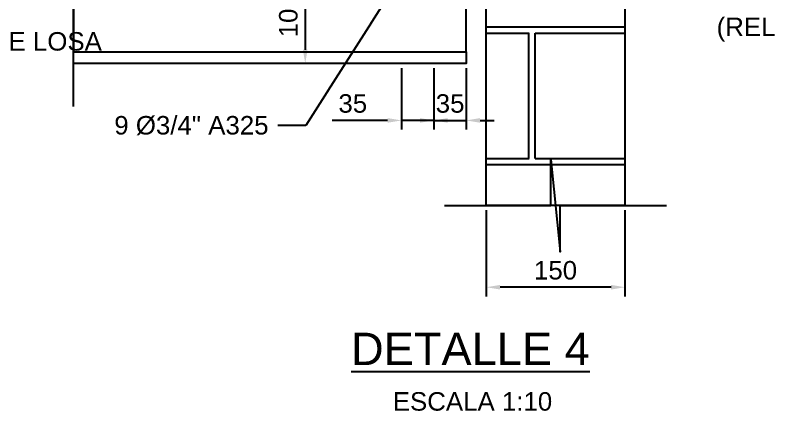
# Model space of a CAD drawing. Header units: millimetres. Extents: x -241278 to 318497, y -110515 to 29234.
# Drawn here: x -27872 to -27056, y -43250 to -42822 of the extents above; entities that cross this region are included whole.
import ezdxf
from ezdxf import colors
from ezdxf.entities.mleader import LeaderData, LeaderLine
from ezdxf.enums import TextEntityAlignment as Align
from ezdxf.math import Vec2, Vec3

# ---------------------------------------------------------------- set-up
doc = ezdxf.new("R2010")
doc.units = ezdxf.units.MM
doc.header["$LTSCALE"] = 0.1
for name, color, linetype in [('EE-TEXTO 1', 4, 'Continuous'), ('EE-TEXTO 2', 2, 'Continuous'), ('SIM-ARM 700x3-8x300x1-2', 66, 'Continuous'), ('SIM-COTAS', 1, 'Continuous'), ('SIM-MAMPOSTERIA', 150, 'Continuous')]:
    doc.layers.add(name, color=color, linetype=linetype)
doc.styles.add('ARIAL EE', font='arial.ttf')
doc.styles.get("Standard").update_dxf_attribs({"font": 'arial.ttf'})
doc.dimstyles.new('EE 1_STANDAR', dxfattribs={"dimtxt": 2, "dimasz": 1.5, "dimexe": 1, "dimexo": 0.5, "dimgap": 0.8, "dimtad": 1, "dimdec": 0, "dimdsep": 46, "dimtxsty": 'Standard', "dimcen": 0.09, "dimclrd": 256, "dimclre": 256, "dimclrt": 2, "dimadec": 0, "dimazin": 0, "dimtfac": 1, "dimtdec": 0, "dimtix": 1, "dimtmove": 0, "dimatfit": 2, "dimfxl": 1, "dimtolj": 1, "dimlwd": -1, "dimlwe": -1, "dimarcsym": 1})

# ---------------------------------------------------------------- blocks, each defined once
blk = doc.blocks.new('*D155')
at = {"layer": 'SIM-COTAS', "transparency": 16777216}
for p, q in [((-27362.92, -43033.11), (-27362.92, -43126.44)), ((-27212.92, -43033.11), (-27212.92, -43126.44)), ((-27227.92, -43116.44), (-27347.92, -43116.44))]:
    blk.add_line(p, q, dxfattribs=at)
for points in [[(-27347.92, -43113.94), (-27347.92, -43118.94), (-27362.92, -43116.44)], [(-27227.92, -43113.94), (-27227.92, -43118.94), (-27212.92, -43116.44)]]:
    blk.add_solid(points, dxfattribs=at)
at = {"layer": 'SIM-COTAS', "color": 2, "transparency": 16777216, "insert": (-27287.92, -43098.23), "char_height": 20, "attachment_point": 5}
blk.add_mtext('\\A1;150', dxfattribs=at)
blk = doc.blocks.new('*D161')
at = {"layer": 'SIM-COTAS', "transparency": 16777216}
for p, q in [((-27459.42, -42771.02), (-27568.53, -42771.02)), ((-27558.53, -42786.02), (-27558.53, -42859.52)), ((-27483.98, -42874.52), (-27568.53, -42874.52))]:
    blk.add_line(p, q, dxfattribs=at)
for points in [[(-27561.03, -42786.02), (-27556.03, -42786.02), (-27558.53, -42771.02)], [(-27561.03, -42859.52), (-27556.03, -42859.52), (-27558.53, -42874.52)]]:
    blk.add_solid(points, dxfattribs=at)
at = {"layer": 'SIM-COTAS', "color": 2, "transparency": 16777216, "insert": (-27576.74, -42822.77), "char_height": 20, "attachment_point": 5, "rotation": 90}
blk.add_mtext('\\A1;104', dxfattribs=at)
blk = doc.blocks.new('*D164')
at = {"layer": 'SIM-COTAS', "transparency": 16777216}
for p, q in [((-27454.42, -42879.52), (-27454.42, -42945.98)), ((-27419.4, -42879.52), (-27419.4, -42945.98)), ((-27469.42, -42935.98), (-27529.51, -42935.98)), ((-27419.4, -42935.98), (-27454.42, -42935.98)), ((-27404.4, -42935.98), (-27389.4, -42935.98))]:
    blk.add_line(p, q, dxfattribs=at)
for points in [[(-27469.42, -42933.48), (-27469.42, -42938.48), (-27454.42, -42935.98)], [(-27404.4, -42933.48), (-27404.4, -42938.48), (-27419.4, -42935.98)]]:
    blk.add_solid(points, dxfattribs=at)
at = {"layer": 'SIM-COTAS', "color": 2, "transparency": 16777216, "insert": (-27507.12, -42917.77), "char_height": 20, "attachment_point": 5}
blk.add_mtext('\\A1;35', dxfattribs=at)
blk = doc.blocks.new('*D165')
at = {"layer": 'SIM-COTAS', "transparency": 16777216}
for p, q in [((-27419.4, -42879.52), (-27419.4, -42945.98)), ((-27384.42, -42879.52), (-27384.42, -42945.98)), ((-27434.4, -42935.98), (-27449.4, -42935.98)), ((-27419.4, -42935.98), (-27384.42, -42935.98)), ((-27369.42, -42935.98), (-27354.42, -42935.98))]:
    blk.add_line(p, q, dxfattribs=at)
for points in [[(-27434.4, -42933.48), (-27434.4, -42938.48), (-27419.4, -42935.98)], [(-27369.42, -42933.48), (-27369.42, -42938.48), (-27384.42, -42935.98)]]:
    blk.add_solid(points, dxfattribs=at)
at = {"layer": 'SIM-COTAS', "color": 2, "transparency": 16777216, "insert": (-27401.91, -42917.77), "char_height": 20, "attachment_point": 5}
blk.add_mtext('\\A1;35', dxfattribs=at)
blk = doc.blocks.new('TÍTULO')
at = {"layer": 'EE-TEXTO 1', "style": 'ARIAL EE'}
blk.add_attdef('%%UTÍTULO', text='', height=3.5, dxfattribs=at).set_placement((0, 0), align=Align.MIDDLE_CENTER)
at = {"layer": 'EE-TEXTO 2', "style": 'ARIAL EE'}
for tag, p in [('SUBTÍTULO', (0, -4.24)), ('ESCALA', (0, -5.706))]:
    blk.add_attdef(tag, text='', height=2, dxfattribs=at).set_placement(p, align=Align.MIDDLE_CENTER)

msp = doc.modelspace()

# ---------------------------------------------------------------- linework, layer by layer
at = {"layer": 'SIM-COTAS'}
msp.add_lwpolyline([(-27407.92, -43028.11), (-27292.92, -43028.11), (-27292.92, -42978.11), (-27282.92, -43078.11), (-27282.92, -43028.11), (-27167.92, -43028.11)], dxfattribs=at)

# ---------------------------------------------------------------- block references
ref = msp.add_blockref('TÍTULO', (-27374.55, -43235.61), dxfattribs=dict(at, xscale=10, yscale=10, zscale=10))
ref.add_attrib('ESCALA1:100', 'ESCALA 1:10', dxfattribs={"layer": 'EE-TEXTO 2', "height": 20, "style": 'ARIAL EE'}).set_placement((-27377.73, -43249.97), align=Align.CENTER)
ref.add_attrib('%%UVISTAENPLANTA', '%%UDETALLE 4', dxfattribs={"layer": 'EE-TEXTO 1', "height": 35, "style": 'ARIAL EE'}).set_placement((-27379.97, -43200.62), align=Align.CENTER)

# ---------------------------------------------------------------- dimensions: what is measured, and where the dimension line sits
dim = msp.add_linear_dim(base=(-27362.92, -43116.44), p1=(-27212.92, -43028.11), p2=(-27362.92, -43028.11), dimstyle='EE 1_STANDAR', dxfattribs=at)
dim.commit()
dim.dimension.update_dxf_attribs({"geometry": '*D155', "text_midpoint": (-27287.92, -43098.23)})

# ---------------------------------------------------------------- leaders
at = {"layer": 'SIM-COTAS', "linetype": 'Continuous'}
ml = msp.add_multileader_mtext('Standard', dxfattribs=at)
ml.set_content('{\\C2;MURO FOSO DE ESCALERAS O SOPORTE LOSA\\P(RELLENAR CELDAS)}', color=256)
ml.set_leader_properties()
ml.build(insert=Vec2(0, 0))
ml.multileader.update_dxf_attribs({"dogleg_length": 0.0025, "arrow_head_size": 20, "scale": 10})
ctx = ml.context
ctx.base_point, ctx.scale, ctx.char_height, ctx.arrow_head_size, ctx.landing_gap_size, ctx.plane_origin = Vec3(-28438.83, -42853.38), 10, 20, 20, 10, Vec3(-58173.05, -36618.76)
notes = []
notes.append((ctx, [(0, (1, 1, 0), (-28469.19, -42853.38), (1, 0), 30.37, [(0, [(-28527.98, -42822.56)], 0, [])])]))
ctx.mtext.insert, ctx.mtext.width, ctx.mtext.defined_height, ctx.mtext.flow_direction = Vec3(-28428.83, -42840.44), 300.8964, 84.57, 5
ctx.mtext.has_bg_fill, ctx.mtext.bg_color, ctx.mtext.bg_scale_factor, ctx.mtext.bg_transparency, ctx.mtext.use_window_bg_color = 1, -1027028792, 1.5, 0, 1
for ctx, leaders in notes:
    for number, flags, end, landing, length, lines in leaders:
        leader = LeaderData()
        leader.index, (leader.has_last_leader_line, leader.has_dogleg_vector, leader.attachment_direction) = number, flags
        leader.last_leader_point, leader.dogleg_vector, leader.dogleg_length = Vec3(end), Vec3(landing), length
        for number, points, colour, breaks in lines:
            line = LeaderLine()
            line.index, line.vertices, line.color, line.breaks = number, Vec3.list(points), colors.encode_raw_color(colour), breaks
            leader.lines.append(line)
        ctx.leaders.append(leader)

# ---------------------------------------------------------------- next in the draw order: hatches: boundary and pattern name
at = {"layer": 'SIM-MAMPOSTERIA'}
h = msp.add_hatch(dxfattribs=at)
h.set_pattern_fill('AR-B816C', color=256, scale=0.7)
h.set_pattern_definition([(0, (0, -454.09), (142.24, 142.24), [277.8125, -6.6675]), (0, (-142.24, -447.42), (142.24, 142.24), [277.8125, -6.6675]), (90, (0, -454.09), (-142.24, 142.24), [-148.9075, 135.5725]), (90, (-6.67, -454.09), (-142.24, 142.24), [-148.9075, 135.5725])])
h.paths.add_polyline_path([(-27362.92, -42521.02), (-27212.92, -42521.02), (-27212.92, -43028.11), (-27362.92, -43028.11)])

# ---------------------------------------------------------------- next in the draw order: linework, layer by layer
at = {"layer": 'SIM-ARM 700x3-8x300x1-2'}
for points in [[(-27808.94, -42861.82), (-27384.42, -42861.82), (-27384.42, -42187.22), (-27808.94, -42187.22)], [(-27808.94, -42861.82), (-27384.42, -42861.82), (-27384.42, -42874.52), (-27808.94, -42874.52)]]:
    msp.add_lwpolyline(points, close=True, dxfattribs=at)
at = {"layer": 'SIM-COTAS'}
msp.add_lwpolyline([(-27808.94, -42924.52), (-27808.94, -42529.52), (-27858.94, -42529.52), (-27758.94, -42519.52), (-27808.94, -42519.52), (-27808.94, -42124.52)], dxfattribs=at)
at = {"layer": 'SIM-MAMPOSTERIA'}
msp.add_lwpolyline([(-27362.92, -42521.02), (-27212.92, -42521.02), (-27212.92, -43028.11), (-27362.92, -43028.11)], close=True, dxfattribs=at)

# ---------------------------------------------------------------- next in the draw order: dimensions: what is measured, and where the dimension line sits
at = {"layer": 'SIM-COTAS'}
dim = msp.add_linear_dim(base=(-27558.52928568, -42874.52000779), p1=(-27454.42219621, -42771.02000779), p2=(-27478.97574094, -42874.52000779), angle=90, dimstyle='EE 1_STANDAR', dxfattribs=at)
dim.commit()
dim.dimension.update_dxf_attribs({"geometry": '*D161', "text_midpoint": (-27576.74074543, -42822.77000779)})
dim = msp.add_linear_dim(base=(-27419.4, -42935.98), p1=(-27454.42, -42874.52), p2=(-27419.4, -42874.52), dimstyle='EE 1_STANDAR', dxfattribs=at)
dim.commit()
dim.dimension.update_dxf_attribs({"geometry": '*D164', "text_midpoint": (-27507.12, -42935.98), "dimtype": 160})
dim = msp.add_linear_dim(base=(-27384.42, -42935.98), p1=(-27419.4, -42874.52), p2=(-27384.42, -42874.52), dimstyle='EE 1_STANDAR', dxfattribs=at)
dim.commit()
dim.dimension.update_dxf_attribs({"geometry": '*D165', "text_midpoint": (-27401.91, -42917.77)})

# ---------------------------------------------------------------- next in the draw order: leaders
at = {"layer": 'SIM-COTAS', "linetype": 'Continuous'}
ml = msp.add_multileader_mtext('Standard', dxfattribs=at)
ml.set_content('{\\C2;8 %%C5/8" ASTM A193 GR B7 ANCLAR 250mm AL CONCRETO CON HIT RE-500}', color=256)
ml.set_leader_properties()
ml.build(insert=Vec2(0, 0))
ml.multileader.update_dxf_attribs({"dogleg_length": 0.0025, "arrow_head_size": 20, "scale": 10})
ctx = ml.context
ctx.base_point, ctx.scale, ctx.char_height, ctx.arrow_head_size, ctx.landing_gap_size, ctx.plane_origin = Vec3(-30859.35, -43107.5), 10, 20, 20, 10, Vec3(-60616.09, -37369.69)
notes = []
notes.append((ctx, [(0, (1, 1, 0), (-30923.91, -43107.5), (1, 0), 64.56, [(0, [(-30924.09, -43032.44)], 0, [])])]))
ctx.mtext.insert, ctx.mtext.width, ctx.mtext.defined_height, ctx.mtext.flow_direction = Vec3(-30849.35, -43097.33), 346.2653, 85.6, 5
ctx.mtext.has_bg_fill, ctx.mtext.bg_color, ctx.mtext.bg_scale_factor, ctx.mtext.bg_transparency, ctx.mtext.use_window_bg_color = 1, -1027028792, 1.5, 0, 1
for ctx, leaders in notes:
    for number, flags, end, landing, length, lines in leaders:
        leader = LeaderData()
        leader.index, (leader.has_last_leader_line, leader.has_dogleg_vector, leader.attachment_direction) = number, flags
        leader.last_leader_point, leader.dogleg_vector, leader.dogleg_length = Vec3(end), Vec3(landing), length
        for number, points, colour, breaks in lines:
            line = LeaderLine()
            line.index, line.vertices, line.color, line.breaks = number, Vec3.list(points), colors.encode_raw_color(colour), breaks
            leader.lines.append(line)
        ctx.leaders.append(leader)

# ---------------------------------------------------------------- next in the draw order: leaders
ml = msp.add_multileader_mtext('Standard', dxfattribs=at)
ml.set_content('{\\C2;9 %%C3/4" A325}', color=256)
ml.set_leader_properties()
ml.build(insert=Vec2(0, 0))
ml.multileader.update_dxf_attribs({"dogleg_length": 0.0025, "arrow_head_size": 20, "scale": 10})
ctx = ml.context
ctx.base_point, ctx.scale, ctx.char_height, ctx.arrow_head_size, ctx.landing_gap_size, ctx.plane_origin = Vec3(-27699.51, -42941.4), 10, 20, 20, 10, Vec3(-57020.37, -35979.44)
ctx.text_align_type = 2
notes = []
notes.append((ctx, [(1, (1, 1, 0), (-27557.82, -42941.4), (-1, 0), 30.37, [(0, [(-27433.32, -42745.23)], 0, [])])]))
ctx.mtext.insert, ctx.mtext.width, ctx.mtext.defined_height, ctx.mtext.alignment, ctx.mtext.flow_direction = Vec3(-27598.19, -42931.22), 94.2686, 56.31, 3, 5
ctx.mtext.has_bg_fill, ctx.mtext.bg_color, ctx.mtext.bg_scale_factor, ctx.mtext.bg_transparency, ctx.mtext.use_window_bg_color = 1, -1027028792, 1.5, 0, 1
ml = msp.add_multileader_mtext('Standard', dxfattribs=at)
ml.set_content('{\\C2;MURO FOSO DE ESCALERAS O SOPORTE LOSA\\P(RELLENAR CELDAS)}', color=256)
ml.set_leader_properties()
ml.build(insert=Vec2(0, 0))
ml.multileader.update_dxf_attribs({"dogleg_length": 0.0025, "arrow_head_size": 20, "scale": 10})
ctx = ml.context
ctx.base_point, ctx.scale, ctx.char_height, ctx.arrow_head_size, ctx.landing_gap_size, ctx.plane_origin = Vec3(-27123.77, -42804.31), 10, 20, 20, 10, Vec3(-56857.99, -36579.94)
notes.append((ctx, [(0, (1, 1, 0), (-27154.14, -42804.31), (1, 0), 30.37, [(0, [(-27212.92, -42773.49)], 0, [])])]))
ctx.mtext.insert, ctx.mtext.width, ctx.mtext.defined_height, ctx.mtext.flow_direction = Vec3(-27113.77, -42791.37), 300.8964, 84.57, 5
ctx.mtext.has_bg_fill, ctx.mtext.bg_color, ctx.mtext.bg_scale_factor, ctx.mtext.bg_transparency, ctx.mtext.use_window_bg_color = 1, -1027028792, 1.5, 0, 1
for ctx, leaders in notes:
    for number, flags, end, landing, length, lines in leaders:
        leader = LeaderData()
        leader.index, (leader.has_last_leader_line, leader.has_dogleg_vector, leader.attachment_direction) = number, flags
        leader.last_leader_point, leader.dogleg_vector, leader.dogleg_length = Vec3(end), Vec3(landing), length
        for number, points, colour, breaks in lines:
            line = LeaderLine()
            line.index, line.vertices, line.color, line.breaks = number, Vec3.list(points), colors.encode_raw_color(colour), breaks
            leader.lines.append(line)
        ctx.leaders.append(leader)

doc.saveas('drawing.dxf')
